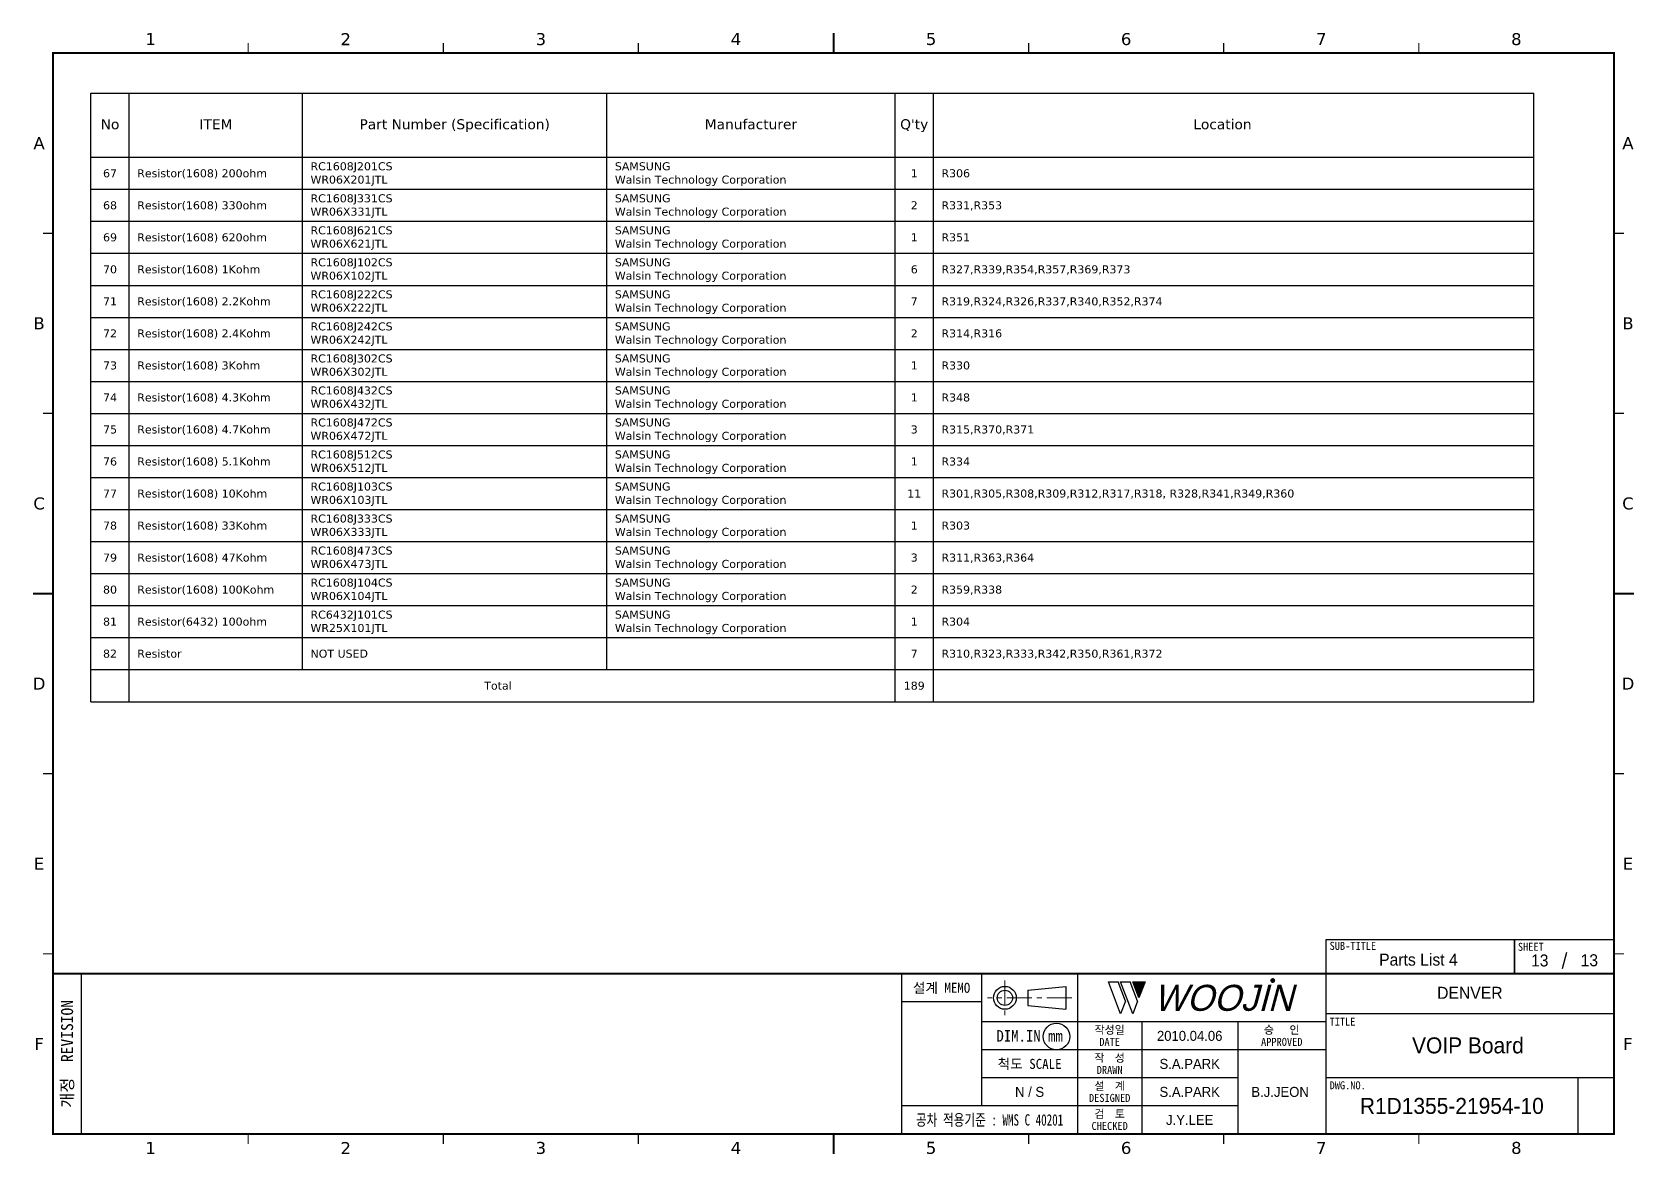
# Model space of a CAD drawing. Extents: x -695 to 953, y -753 to 181.
# Drawn here: x 24.3 to 424.8, y -753.5 to -473 of the extents above; entities that cross this region are included whole.
import ezdxf
from ezdxf.enums import TextEntityAlignment as Align

# ---------------------------------------------------------------- set-up
doc = ezdxf.new("R2010")
doc.units = 0
doc.header["$LTSCALE"] = 5
doc.header["$MEASUREMENT"] = 0
doc.linetypes.add('CENTER', pattern=[2, 1.25, -0.25, 0.25, -0.25])
doc.layers.get('0').update_dxf_attribs({"linetype": 'CONTINUOUS', "lineweight": 25})
doc.layers.add('2', color=2, linetype='CENTER', lineweight=13)
doc.layers.add('4', color=4, linetype='CONTINUOUS', lineweight=18)
for name, color, linetype in [('SHEET', 3, 'CONTINUOUS'), ('문자', 4, 'CONTINUOUS'), ('테두리', 3, 'CONTINUOUS')]:
    doc.layers.add(name, color=color, linetype=linetype)
doc.styles.add('MARK', font='ARLRDBD.TTF')
doc.styles.get("Standard").update_dxf_attribs({"font": 'verdana.ttf'})
doc.styles.add('굴림', font='')
doc.styles.add('굴림체', font='')
doc.styles.get('굴림').set_extended_font_data('Gulim')
doc.styles.get('굴림체').set_extended_font_data('GulimChe')

# ---------------------------------------------------------------- blocks, each defined once
blk = doc.blocks.new('B')
at = {"layer": '문자'}
blk.add_hatch(color=256, dxfattribs=at).paths.add_polyline_path([(13.79, 10), (15.31, 6), (16.84, 10)])
at = {"color": 4, "const_width": 0.6}
blk.add_lwpolyline([(48.46, 10.32, 1), (49.06, 10.32, 1)], format="xyb", close=True, dxfattribs=at)
at = {"layer": '문자'}
for p, q in [((10.73, 2), (7.68, 10)), ((7.68, 10), (10.09, 10)), ((11.94, 5.16), (10.09, 10)), ((10.73, 10), (13.15, 10)), ((13.79, 2), (10.73, 10)), ((14.99, 5.16), (13.15, 10)), ((13.79, 10), (16.84, 10)), ((15.31, 6), (13.79, 10)), ((16.84, 10), (15.31, 6)), ((11.94, 5.16), (10.73, 2)), ((14.99, 5.16), (13.79, 2))]:
    blk.add_line(p, q, dxfattribs=at)
at = {"layer": '문자', "style": 'MARK', "oblique": 15}
blk.add_text('WOOJIN', height=6.5, dxfattribs=at).set_placement((36.4, 6), align=Align.MIDDLE_CENTER)
blk = doc.blocks.new('C')
blk.add_line((15, 285), (15, 285))
at = {"layer": '2'}
for p, q in [((252.83, 53.35), (252.83, 44.65)), ((269.53, 49), (248.48, 49))]:
    blk.add_line(p, q, dxfattribs=at)
at = {"layer": 'SHEET'}
for p, q in [((393.14, 60.3), (392.07, 56.28)), ((22, 55), (22, 15)), ((227, 55), (227, 15)), ((247, 55), (247, 22)), ((271, 55), (271, 15)), ((271, 55), (271, 15)), ((333, 55), (333, 15)), ((247, 48), (227, 48)), ((405, 45), (333, 45)), ((333, 43), (247, 43)), ((287, 43), (287, 15)), ((311, 43), (311, 15)), ((333, 36), (247, 36)), ((311, 29), (247, 29)), ((405, 29), (333, 29)), ((396, 29), (396, 15)), ((311, 22), (227, 22))]:
    blk.add_line(p, q, dxfattribs=at)
at = {"layer": 'SHEET', "color": 4}
for p, q in [((258.53, 50.9), (268.03, 51.85)), ((258.53, 50.9), (258.53, 47.1)), ((268.03, 51.85), (268.03, 46.15)), ((258.53, 47.1), (268.03, 46.15))]:
    blk.add_line(p, q, dxfattribs=at)
at = {"layer": 'SHEET'}
for points in [[(333, 55), (380.19, 55), (380.19, 63.49), (333, 63.49)], [(380.19, 55), (405, 55), (405, 63.49), (380.19, 63.49)]]:
    blk.add_lwpolyline(points, close=True, dxfattribs=at)
at = {"layer": 'SHEET', "color": 4}
for radius in [2.85, 1.9]:
    blk.add_circle((252.83, 49), radius, dxfattribs=at)
at = {"layer": 'SHEET'}
blk.add_circle((265.7, 39.32), 3.32, dxfattribs=at)
at = {"layer": '테두리'}
blk.add_line((405, 285), (405, 15), dxfattribs=at)
for points, const_width in [([(210, 290), (210, 285)], 0.5), ([(15, 285), (15, 15), (405, 15), (405, 285), (15, 285)], 0.5), ([(63.75, 287.5), (63.75, 285)], 0.3), ([(112.5, 287.5), (112.5, 285)], 0.3), ([(161.25, 287.5), (161.25, 285)], 0.3), ([(258.75, 287.5), (258.75, 285)], 0.3), ([(307.5, 287.5), (307.5, 285)], 0.3), ([(356.25, 287.5), (356.25, 285)], 0.3), ([(12.5, 240), (15, 240)], 0.3), ([(407.5, 240), (405, 240)], 0.3), ([(12.5, 195), (15, 195)], 0.3), ([(407.5, 195), (405, 195)], 0.3), ([(10, 150), (15, 150)], 0.5), ([(410, 150), (405, 150)], 0.5), ([(12.5, 105), (15, 105)], 0.3), ([(407.5, 105), (405, 105)], 0.3), ([(12.5, 60), (15, 60)], 0.3), ([(407.5, 60), (405, 60)], 0.3), ([(15, 55), (405, 55)], 0.5), ([(63.75, 12.5), (63.75, 15)], 0.3), ([(112.5, 12.5), (112.5, 15)], 0.3), ([(161.25, 12.5), (161.25, 15)], 0.3), ([(210, 10), (210, 15)], 0.5), ([(258.75, 12.5), (258.75, 15)], 0.3), ([(307.5, 12.5), (307.5, 15)], 0.3), ([(356.25, 12.5), (356.25, 15)], 0.3)]:
    blk.add_lwpolyline(points, dxfattribs=dict(at, const_width=const_width))
blk.add_blockref('B', (271, 43))
at = {"layer": '문자'}
for s, p in [('1', (39.38, 288.5)), ('2', (88.12, 288.5)), ('3', (136.88, 288.5)), ('4', (185.62, 288.5)), ('5', (234.38, 288.5)), ('6', (283.12, 288.5)), ('7', (331.88, 288.5)), ('8', (380.62, 288.5)), ('A', (11.5, 262.5)), ('A', (408.5, 262.5)), ('B', (11.5, 217.5)), ('B', (408.5, 217.5)), ('C', (11.5, 172.5)), ('C', (408.5, 172.5)), ('D', (11.5, 127.5)), ('D', (408.5, 127.5)), ('E', (11.5, 82.5)), ('E', (408.5, 82.5)), ('F', (11.5, 37.5)), ('F', (408.5, 37.5)), ('1', (39.38, 11.5)), ('2', (88.12, 11.5)), ('3', (136.88, 11.5)), ('4', (185.62, 11.5)), ('5', (234.38, 11.5)), ('6', (283.12, 11.5)), ('7', (331.88, 11.5)), ('8', (380.62, 11.5))]:
    blk.add_text(s, height=3, dxfattribs=at).set_placement(p, align=Align.MIDDLE)
at = {"layer": '문자', "style": '굴림체'}
for s, height, p in [('SUB-TITLE', 2, (339.77, 61.98)), ('SHEET', 2, (384.24, 61.74)), ('설계 MEMO', 2.5, (237, 51.5)), ('DIM.IN mm', 2.85, (259, 39.5)), ('작성일', 2, (279, 41)), ('승   인', 2, (322, 41)), ('DATE', 2, (279, 38)), ('APPROVED', 2, (322, 38)), ('척도 SCALE', 2.5, (259, 32.5)), ('작  성', 2, (279, 34)), ('설  계', 2, (279, 27)), ('DRAWN', 2, (279, 31)), ('DESIGNED', 2, (279, 24)), ('검  토', 2, (279, 20)), ('CHECKED', 2, (279, 17))]:
    blk.add_text(s, height=height, dxfattribs=at).set_placement(p, align=Align.MIDDLE_CENTER)
blk.add_text('개정  REVISION', height=3, rotation=90, dxfattribs=at).set_placement((18.5, 35), align=Align.MIDDLE_CENTER)
for s, p in [('TITLE', (333.95, 42.05)), ('DWG.NO.', (333.95, 26.15))]:
    blk.add_text(s, height=2, dxfattribs=at).set_placement(p)
at = {"layer": '문자', "style": '굴림체', "width": 0.75}
blk.add_text('공차 적용기준 : WMS C 40201', height=2.85, dxfattribs=at).set_placement((249, 18.5), align=Align.MIDDLE_CENTER)

msp = doc.modelspace()

# ---------------------------------------------------------------- linework, layer by layer
for p, q in [((39, -488.27), (399.54, -488.27)), ((39, -640.27), (39, -488.27)), ((48.6, -640.27), (48.6, -488.27)), ((91.89, -632.27), (91.89, -488.27)), ((167.94, -632.27), (167.94, -488.27)), ((239.94, -640.27), (239.94, -488.27)), ((249.54, -640.27), (249.54, -488.27)), ((399.54, -640.27), (399.54, -488.27)), ((39, -504.27), (399.54, -504.27)), ((39, -512.27), (399.54, -512.27)), ((39, -520.27), (399.54, -520.27)), ((39, -528.27), (399.54, -528.27)), ((39, -536.27), (399.54, -536.27)), ((39, -544.27), (399.54, -544.27)), ((39, -552.27), (399.54, -552.27)), ((39, -560.27), (399.54, -560.27)), ((39, -568.27), (399.54, -568.27)), ((39, -576.27), (399.54, -576.27)), ((39, -584.27), (399.54, -584.27)), ((39, -592.27), (399.54, -592.27)), ((39, -600.27), (399.54, -600.27)), ((39, -608.27), (399.54, -608.27)), ((39, -616.27), (399.54, -616.27)), ((39, -624.27), (399.54, -624.27)), ((39, -632.27), (399.54, -632.27)), ((39, -640.27), (399.54, -640.27))]:
    msp.add_line(p, q)

# ---------------------------------------------------------------- block references
msp.add_blockref('C', (14.57, -763.25))

# ---------------------------------------------------------------- texts
for s, height, p in [('No', 2.5, (43.8, -497.27)), ('ITEM', 2.5, (70.25, -497.27)), ('Part Number^J(Specification)', 2.5, (129.92, -497.27)), ('Manufacturer', 2.5, (203.94, -497.27)), ("Q'ty", 2.5, (244.74, -497.27)), ('Location', 2.5, (321.75, -497.27)), ('67', 2, (43.8, -509.27)), ('1', 2, (244.74, -509.27)), ('68', 2, (43.8, -517.27)), ('2', 2, (244.74, -517.27)), ('69', 2, (43.8, -525.27)), ('1', 2, (244.74, -525.27)), ('70', 2, (43.8, -533.27)), ('6', 2, (244.74, -533.27)), ('71', 2, (43.8, -541.27)), ('7', 2, (244.74, -541.27)), ('72', 2, (43.8, -549.27)), ('2', 2, (244.74, -549.27)), ('73', 2, (43.8, -557.27)), ('1', 2, (244.74, -557.27)), ('74', 2, (43.8, -565.27)), ('1', 2, (244.74, -565.27)), ('75', 2, (43.8, -573.27)), ('3', 2, (244.74, -573.27)), ('76', 2, (43.8, -581.27)), ('1', 2, (244.74, -581.27)), ('77', 2, (43.8, -589.27)), ('11', 2, (244.74, -589.27)), ('78', 2, (43.8, -597.27)), ('1', 2, (244.74, -597.27)), ('79', 2, (43.8, -605.27)), ('3', 2, (244.74, -605.27)), ('80', 2, (43.8, -613.27)), ('2', 2, (244.74, -613.27)), ('81', 2, (43.8, -621.27)), ('1', 2, (244.74, -621.27)), ('82', 2, (43.8, -629.27)), ('7', 2, (244.74, -629.27)), ('Total ', 2, (141.18, -637.27)), ('189', 2, (244.74, -637.27))]:
    msp.add_text(s, height=height).set_placement(p, align=Align.CENTER)
for s, p in [('Resistor(1608)^J200ohm', (50.6, -509.27)), ('R306', (251.54, -509.27)), ('Resistor(1608)^J330ohm', (50.6, -517.27)), ('R331,R353', (251.54, -517.27)), ('Resistor(1608)^J620ohm', (50.6, -525.27)), ('R351', (251.54, -525.27)), ('Resistor(1608)^J1Kohm', (50.6, -533.27)), ('R327,R339,R354,R357,R369,R373', (251.54, -533.27)), ('Resistor(1608)^J2.2Kohm', (50.6, -541.27)), ('R319,R324,R326,R337,R340,R352,R374', (251.54, -541.27)), ('Resistor(1608)^J2.4Kohm', (50.6, -549.27)), ('R314,R316', (251.54, -549.27)), ('Resistor(1608)^J3Kohm', (50.6, -557.27)), ('R330', (251.54, -557.27)), ('Resistor(1608)^J4.3Kohm', (50.6, -565.27)), ('R348', (251.54, -565.27)), ('Resistor(1608)^J4.7Kohm', (50.6, -573.27)), ('R315,R370,R371', (251.54, -573.27)), ('Resistor(1608)^J5.1Kohm', (50.6, -581.27)), ('R334', (251.54, -581.27)), ('Resistor(1608)^J10Kohm', (50.6, -589.27)), ('R301,R305,R308,R309,R312,R317,R318,^JR328,R341,R349,R360', (251.54, -589.27)), ('Resistor(1608)^J33Kohm', (50.6, -597.27)), ('R303', (251.54, -597.27)), ('Resistor(1608)^J47Kohm', (50.6, -605.27)), ('R311,R363,R364', (251.54, -605.27)), ('Resistor(1608)^J100Kohm', (50.6, -613.27)), ('R359,R338', (251.54, -613.27)), ('Resistor(6432)^J100ohm', (50.6, -621.27)), ('R304', (251.54, -621.27)), ('Resistor', (50.6, -629.27)), ('NOT USED', (93.89, -629.27)), ('R310,R323,R333,R342,R350,R361,R372', (251.54, -629.27))]:
    msp.add_text(s, height=2).set_placement(p)
at = {"color": 4, "style": '굴림'}
for s, p in [('2010.04.06', (313.57, -723.75)), ('S.A.PARK', (313.57, -730.75)), ('S.A.PARK', (313.57, -737.75)), ('B.J.JEON', (336.16, -737.75)), ('J.Y.LEE', (313.57, -744.75))]:
    msp.add_text(s, height=2.5, dxfattribs=at).set_placement(p, align=Align.MIDDLE_CENTER)
at = {"char_height": 2, "attachment_point": 1}
for s, insert, width in [('RC1608J201CS^JWR06X201JTL', (93.89, -505.52), 43.5299), ('SAMSUNG^JWalsin Technology Corporation', (169.94, -505.52), 59.4856), ('RC1608J331CS^JWR06X331JTL', (93.89, -513.52), 43.5299), ('SAMSUNG^JWalsin Technology Corporation', (169.94, -513.52), 59.4856), ('RC1608J621CS^JWR06X621JTL', (93.89, -521.52), 43.5299), ('SAMSUNG^JWalsin Technology Corporation', (169.94, -521.52), 59.4856), ('RC1608J102CS^JWR06X102JTL', (93.89, -529.52), 43.5299), ('SAMSUNG^JWalsin Technology Corporation', (169.94, -529.52), 59.4856), ('RC1608J222CS^JWR06X222JTL', (93.89, -537.52), 43.5299), ('SAMSUNG^JWalsin Technology Corporation', (169.94, -537.52), 59.4856), ('RC1608J242CS^JWR06X242JTL', (93.89, -545.52), 43.5299), ('SAMSUNG^JWalsin Technology Corporation', (169.94, -545.52), 59.4856), ('RC1608J302CS^JWR06X302JTL', (93.89, -553.52), 43.5299), ('SAMSUNG^JWalsin Technology Corporation', (169.94, -553.52), 59.4856), ('RC1608J432CS^JWR06X432JTL', (93.89, -561.52), 43.5299), ('SAMSUNG^JWalsin Technology Corporation', (169.94, -561.52), 59.4856), ('RC1608J472CS^JWR06X472JTL', (93.89, -569.52), 43.5299), ('SAMSUNG^JWalsin Technology Corporation', (169.94, -569.52), 59.4856), ('RC1608J512CS^JWR06X512JTL', (93.89, -577.52), 43.5299), ('SAMSUNG^JWalsin Technology Corporation', (169.94, -577.52), 59.4856), ('RC1608J103CS^JWR06X103JTL', (93.89, -585.52), 43.5299), ('SAMSUNG^JWalsin Technology Corporation', (169.94, -585.52), 59.4856), ('RC1608J333CS^JWR06X333JTL', (93.89, -593.52), 43.5299), ('SAMSUNG^JWalsin Technology Corporation', (169.94, -593.52), 59.4856), ('RC1608J473CS^JWR06X473JTL', (93.89, -601.52), 43.5299), ('SAMSUNG^JWalsin Technology Corporation', (169.94, -601.52), 59.4856), ('RC1608J104CS^JWR06X104JTL', (93.89, -609.52), 43.5299), ('SAMSUNG^JWalsin Technology Corporation', (169.94, -609.52), 59.4856), ('RC6432J101CS^JWR25X101JTL', (93.89, -617.52), 43.5299), ('SAMSUNG^JWalsin Technology Corporation', (169.94, -617.52), 59.4856)]:
    msp.add_mtext(s, dxfattribs=dict(at, insert=insert, width=width))
at = {"layer": '4', "style": '굴림'}
for s, p in [('Parts List 4', (370.72, -704.71)), ('13', (401.03, -704.92)), ('13', (413.42, -704.86)), ('DENVER', (383.57, -713))]:
    msp.add_text(s, height=3, dxfattribs=at).set_placement(p, align=Align.MIDDLE_CENTER)
at = {"layer": '문자', "style": '굴림'}
for s, height, p in [('VOIP Board', 4, (383.09, -726.13)), ('N / S', 2.5, (273.57, -737.75)), ('R1D1355-21954-10', 4, (379.07, -741.25))]:
    msp.add_text(s, height=height, dxfattribs=at).set_placement(p, align=Align.MIDDLE_CENTER)

doc.saveas('drawing.dxf')
